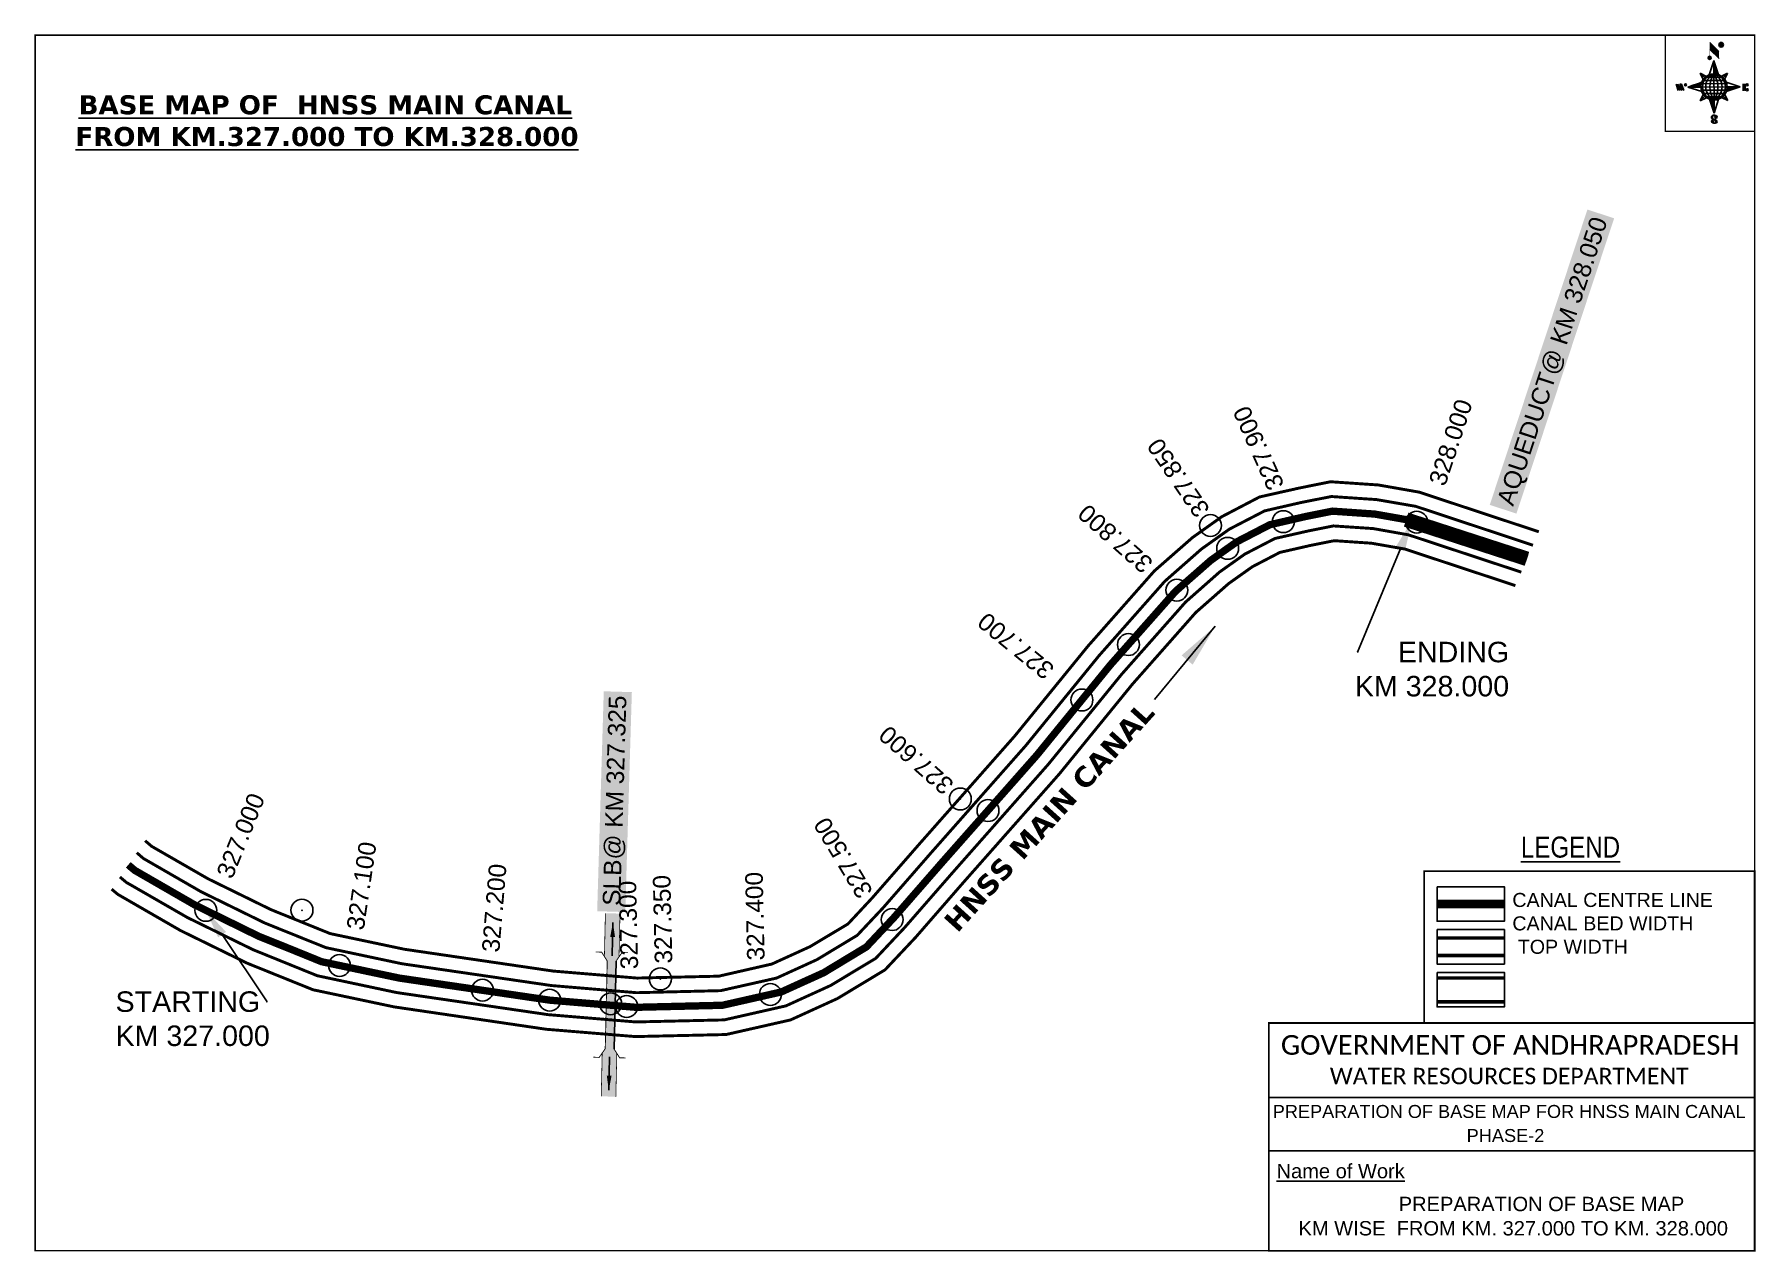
# Model space of a CAD drawing. Header units: inches. Extents: x 791560 to 792737, y 1566456 to 1567288.
import ezdxf
from ezdxf import colors
from ezdxf.entities.mleader import LeaderData, LeaderLine
from ezdxf.enums import TextEntityAlignment as Align
from ezdxf.math import Vec2, Vec3

# ---------------------------------------------------------------- set-up
doc = ezdxf.new("R2010")
doc.units = ezdxf.units.IN
doc.header["$LTSCALE"] = 15
doc.header["$MEASUREMENT"] = 0
doc.header["$PDMODE"] = 32
doc.header["$PDSIZE"] = 15
doc.linetypes.add('ACAD_ISO02W100', pattern=[15, 12, -3])
doc.linetypes.add('HIDDEN2', pattern=[0.1875, 0.125, -0.0625])
for name, color, linetype in [('AQUADUCT', 1, 'Continuous'), ('bord', 1, 'Continuous'), ('CANAL1', 7, 'Continuous'), ('CSMark', 72, 'Continuous'), ('DCBMS', 232, 'Continuous'), ('PAGE', 7, 'Continuous'), ('STRUCTURE', 5, 'Continuous'), ('TEXT', 6, 'Continuous')]:
    doc.layers.add(name, color=color, linetype=linetype)
doc.styles.add('ARIALN', font='ARIALN.TTF')
doc.styles.get("Standard").update_dxf_attribs({"font": 'arial.ttf'})
doc.dimstyles.get("Standard").update_dxf_attribs({"dimtxt": 20, "dimasz": 0.18, "dimexe": 0.18, "dimexo": 0.0625, "dimgap": 0.09, "dimtad": 0, "dimtih": 1, "dimtoh": 1, "dimdec": 4, "dimzin": 0, "dimdsep": 46, "dimtxsty": 'Standard', "dimcen": 0.09, "dimadec": 0, "dimazin": 0, "dimtfac": 1, "dimtdec": 4, "dimtofl": 0, "dimtmove": 0, "dimatfit": 3, "dimfxl": 1, "dimtolj": 1, "dimtzin": 0, "dimarcsym": 0})
pattern_1 = [(267.297113149, (-8720374.938, 50637915.138), (10.5367255337, -0.497431438), [])]
pattern_2 = [(357.297113149, (-8720374.938, 50637915.138), (0.497431438, 10.5367255337), [])]

# ---------------------------------------------------------------- blocks, each defined once
blk = doc.blocks.new('*X26')
at = {"color": 0, "linetype": 'Continuous'}
for p, q in [((6321.6, 240.5), (6322.3, 241.2)), ((6321.6, 240.3), (6322.3, 241)), ((6321.6, 240.1), (6322.3, 240.8)), ((6321.6, 239.9), (6322.4, 240.7)), ((6321.6, 239.8), (6322.4, 240.6)), ((6321.6, 239.6), (6322.5, 240.5)), ((6321.6, 239.4), (6322.5, 240.3)), ((6321.6, 239.2), (6322.6, 240.2)), ((6321.7, 239.1), (6322.6, 240.1)), ((6321.8, 240.8), (6322.4, 241.4)), ((6321.8, 239), (6322.7, 240)), ((6321.8, 239), (6322.8, 239.9)), ((6321.9, 238.9), (6322.9, 239.8)), ((6322, 238.8), (6323, 239.7)), ((6322.1, 241.3), (6322.4, 241.6)), ((6322.1, 238.7), (6323.1, 239.6)), ((6322.2, 238.6), (6323.1, 239.6)), ((6322.3, 238.5), (6323.2, 239.5)), ((6322.4, 238.5), (6323.3, 239.4)), ((6322.5, 238.4), (6323.4, 239.3)), ((6322.7, 238.4), (6323.6, 239.3)), ((6322.8, 238.3), (6323.7, 239.2)), ((6322.9, 238.3), (6323.8, 239.1)), ((6323.1, 238.2), (6323.9, 239.1)), ((6323.2, 238.2), (6324, 239)), ((6323.3, 238.2), (6324.2, 239)), ((6323.5, 238.1), (6324.3, 238.9)), ((6323.7, 238.1), (6324.4, 238.9)), ((6323.8, 238.1), (6324.6, 238.8)), ((6324.1, 238.2), (6324.7, 238.8)), ((6324.3, 238.3), (6324.9, 238.8)), ((6324.6, 238.3), (6325.1, 238.8)), ((6324.8, 238.4), (6325.2, 238.8)), ((6325.1, 238.5), (6325.4, 238.8)), ((6325.4, 238.6), (6325.6, 238.8))]:
    blk.add_line(p, q, dxfattribs=at)
blk = doc.blocks.new('*X25')
at = {"color": 0, "linetype": 'Continuous'}
for p, q in [((6324.4, 240.3), (6324.5, 240.4)), ((6324.6, 240.3), (6324.8, 240.5)), ((6324.7, 240.2), (6325, 240.5)), ((6324.8, 240.2), (6325.2, 240.6)), ((6325, 240.1), (6325.5, 240.6)), ((6325.1, 240.1), (6325.6, 240.6)), ((6325.2, 240), (6325.8, 240.6)), ((6325.3, 240), (6326, 240.6)), ((6325.4, 239.9), (6326.1, 240.6)), ((6325.5, 239.8), (6326.2, 240.5)), ((6325.6, 239.8), (6326.3, 240.5)), ((6325.7, 239.7), (6326.5, 240.4)), ((6325.9, 239.6), (6326.6, 240.3)), ((6326, 239.5), (6326.7, 240.3)), ((6326, 239.4), (6326.8, 240.2)), ((6326.1, 239.3), (6327, 240.2)), ((6326.2, 239.3), (6327.1, 240.1)), ((6326.3, 239.2), (6327.1, 240)), ((6326.4, 239.1), (6327.2, 239.9)), ((6326.5, 239), (6327.3, 239.8)), ((6326.5, 238.9), (6327.4, 239.7)), ((6326.6, 238.8), (6327.5, 239.6)), ((6326.7, 238.7), (6327.5, 239.5)), ((6326.8, 238.6), (6327.6, 239.4)), ((6326.8, 238.5), (6327.7, 239.3)), ((6326.8, 236.5), (6327.4, 237)), ((6326.9, 238.3), (6327.8, 239.2)), ((6326.9, 238.2), (6327.9, 239.1)), ((6326.9, 236.8), (6327.6, 237.4)), ((6327, 238.1), (6327.8, 239)), ((6327, 237.9), (6327.8, 238.8)), ((6327, 237.8), (6327.8, 238.6)), ((6327, 237.6), (6327.8, 238.4)), ((6327, 237.4), (6327.8, 238.2)), ((6327, 237.3), (6327.8, 238)), ((6327, 237.1), (6327.8, 237.9))]:
    blk.add_line(p, q, dxfattribs=at)
blk = doc.blocks.new('H')
at = {"layer": 'bord', "extrusion": (0.000427885, 0.004792, 0.999988)}
h = blk.add_hatch(dxfattribs=at)
h.set_pattern_fill('LINE', color=8, scale=84.387686, angle=-2.7029, style=0)
h.set_pattern_definition(pattern_2)
h.paths.add_polyline_path([(-492, 786, -0.090992), (-448, 775), (-486, 912)])
h = blk.add_hatch(dxfattribs=at)
h.set_pattern_fill('LINE', color=8, scale=84.387686, angle=-92.7029, style=0)
h.set_pattern_definition(pattern_1)
h.paths.add_polyline_path([(-625, 665, -0.090992), (-615, 710), (-751, 671)])
h = blk.add_hatch(dxfattribs=at)
h.set_pattern_fill('LINE', color=8, scale=84.387686, angle=-2.7029, style=0)
h.set_pattern_definition(pattern_2)
h.paths.add_polyline_path([(-504, 533, -0.090992), (-549, 543), (-510, 406)])
h = blk.add_hatch(dxfattribs=at)
h.set_pattern_fill('LINE', color=8, scale=84.387686, angle=-92.7029, style=0)
h.set_pattern_definition(pattern_1)
h.paths.add_polyline_path([(-246, 647), (-372, 653, -0.090992), (-382, 609)])
for p, q in [((-519, 1020, -1217), (-435, 927, -1216)), ((-516, 1087, -1217), (-432, 994, -1217)), ((-538, 774, -1216), (-487, 906, -1216)), ((-487, 906, -1216), (-493, 780, -1216)), ((-487, 906, -1216), (-448, 769, -1216)), ((-865, 701, -1215), (-847, 638, -1215)), ((-847, 700, -1215), (-829, 637, -1215)), ((-829, 699, -1215), (-811, 636, -1215)), ((-829, 699, -1215), (-811, 698, -1215)), ((-811, 698, -1215), (-794, 635, -1215)), ((-752, 665, -1215), (-615, 704, -1215)), ((-627, 794, -1216), (-567, 760, -1216)), ((-627, 794, -1216), (-584, 747, -1215)), ((-599, 731, -1215), (-627, 794, -1216)), ((-421, 753, -1216), (-359, 781, -1216)), ((-359, 781, -1216), (-405, 739, -1216)), ((-359, 781, -1216), (-392, 721, -1215)), ((-379, 693, -1215), (-246, 641, -1215)), ((-213, 669, -1215), (-217, 601, -1215)), ((-752, 665, -1215), (-625, 659, -1215)), ((-619, 614, -1215), (-752, 665, -1215)), ((-639, 526, -1214), (-606, 585, -1215)), ((-639, 526, -1214), (-593, 568, -1215)), ((-577, 553, -1215), (-639, 526, -1214)), ((-511, 400, -1214), (-549, 537, -1214)), ((-460, 533, -1215), (-511, 400, -1214)), ((-505, 527, -1214), (-511, 400, -1214)), ((-371, 513, -1214), (-431, 546, -1215)), ((-371, 513, -1214), (-414, 560, -1215)), ((-399, 576, -1215), (-371, 513, -1214)), ((-246, 641, -1215), (-383, 603, -1215)), ((-373, 647, -1215), (-246, 641, -1215)), ((-197, 600, -1215), (-194, 668, -1215))]:
    blk.add_line(p, q, dxfattribs=at)
at = {"layer": 'bord', "color": 8, "linetype": 'ByBlock', "extrusion": (0.000427885, 0.004792, 0.999988)}
for p, q in [((-375, 679, -1215), (-620, 691, -1215)), ((-386, 711, -1215), (-605, 722, -1215)), ((-411, 744, -1216), (-578, 752, -1216)), ((-493, 780, -1216), (-505, 527, -1214)), ((-373, 647, -1215), (-625, 659, -1215)), ((-378, 616, -1215), (-623, 628, -1215)), ((-392, 585, -1215), (-611, 595, -1215)), ((-420, 555, -1215), (-587, 562, -1215))]:
    blk.add_line(p, q, dxfattribs=at)
at = {"layer": 'bord', "extrusion": (0.000427885, 0.004792, 0.999988), "elevation": -1212}
for points, const_width in [([(-522, 960), (-516, 1093)], 1.61), ([(-434, 933), (-428, 1066)], 1.61), ([(-870, 707), (-846, 706)], 0.642), ([(-829, 643), (-821, 678)], 0.642), ([(-793, 641), (-782, 694)], 0.642), ([(-223, 676), (-174, 673)], 0.706), ([(-829, 643), (-855, 644)], 0.642), ([(-811, 642), (-784, 641)], 0.642), ([(-177, 605), (-226, 607)], 0.706), ([(-195, 645), (-185, 644)], 0.706)]:
    blk.add_lwpolyline(points, dxfattribs=dict(at, const_width=const_width))
for points, const_width in [([(-414, 1073, 1), (-398, 1058, 1)], 22.3), ([(-530, 950, 1), (-520, 939, 1)], 14.8), ([(-776, 697, 1), (-769, 690, 1)], 8.9), ([(-180, 618, 1), (-173, 611, 1)], 9.79), ([(-178, 667, 1), (-171, 660, 1)], 9.79), ([(-490, 362, 1), (-498, 369, 1)], 11.1), ([(-525, 322, 1), (-533, 329, 1)], 11.1)]:
    blk.add_lwpolyline(points, format="xyb", close=True, dxfattribs=dict(at, const_width=const_width))
for points in [[(-537, 317), (-531, 310), (-520, 307), (-505, 307), (-494, 310), (-486, 318), (-487, 326), (-491, 333), (-494, 336), (-503, 341), (-522, 347), (-530, 352), (-534, 355), (-537, 363), (-537, 373), (-530, 381), (-520, 384), (-504, 384), (-493, 380), (-487, 373)], [(-522, 348), (-526, 354), (-528, 361), (-528, 371), (-526, 375), (-521, 381), (-515, 384)], [(-505, 307), (-499, 312), (-497, 319), (-497, 327), (-501, 335), (-509, 343)]]:
    blk.add_lwpolyline(points, dxfattribs=at)
at = {"layer": 'bord', "extrusion": (0.000427885, 0.004792, 0.999988)}
for centre, radius in [((-406, 1065, -1212), 22.3), ((-525, 944, -1212), 14.8), ((-773, 694, -1212), 8.9), ((-498, 659, -1212), 127), ((-177, 615, -1212), 9.79), ((-174, 663, -1212), 9.79), ((-494, 365, -1212), 11.1), ((-529, 325, -1212), 11.1)]:
    blk.add_circle(centre, radius, dxfattribs=at)
at = {"layer": 'bord', "color": 8, "linetype": 'ByBlock', "extrusion": (0.000427885, 0.004792, 0.999988)}
for centre, radius, start, end in [((-482, 658, -1212), 128, 94.9254, 259.6691), ((-437, 656, -1212), 141, 113.2864, 241.308), ((-316, 651, -1212), 222, 142.5892, 212.0053), ((-560, 662, -1212), 141, 293.2864, 61.308), ((-681, 668, -1212), 222, 322.5892, 32.0053), ((-515, 660, -1212), 128, 274.9254, 79.6691)]:
    blk.add_arc(centre, radius, start, end, dxfattribs=at)
at = {"layer": 'bord', "extrusion": (0.000427885, 0.004792, 0.999988)}
for points in [[(-516, 1093, -1212), (-431, 1000, -1212), (-519, 1026, -1212), (-434, 933, -1212)], [(-864, 707, -1212), (-846, 706, -1212), (-846, 644, -1212), (-829, 643, -1212)], [(-829, 705, -1212), (-811, 704, -1212), (-811, 642, -1212), (-793, 641, -1212)], [(-193, 674, -1212), (-197, 606, -1212), (-213, 675, -1212), (-216, 607, -1212)]]:
    blk.add_solid(points, dxfattribs=at)
at = {"layer": 'bord', "extrusion": (0.000427885, 0.004792, 0.999988), "xscale": 7.977342409717546, "yscale": 7.977342408231451, "zscale": 7.977342408476333, "rotation": 138.0840426661453}
for name, p in [('*X25', (38301, -31929, -1212)), ('*X26', (38314, -31951, -1212))]:
    blk.add_blockref(name, p, dxfattribs=at)
blk = doc.blocks.new('SLB')
at = {"layer": 'STRUCTURE'}
h = blk.add_hatch(dxfattribs=at)
h.set_pattern_fill('DOTS', color=6, scale=20, angle=320.3722, style=0)
h.set_pattern_definition([(320.372247934, (-159.4327, -72.9564), (1.2786241598, 0.5641323054), [0, -1.25])])
h.paths.add_polyline_path([(769699.5, 1706871.1), (769699.5, 1706861.1), (769729.1, 1706861.1), (769732.1, 1706863.1), (769792.1, 1706863.1), (769795.1, 1706861.1), (769824.7, 1706861.1), (769824.7, 1706871.1), (769795.1, 1706871.1), (769792.1, 1706869.1), (769732.1, 1706869.1), (769729.1, 1706871.1)])
at = {"layer": 'STRUCTURE', "color": 6, "linetype": 'ACAD_ISO02W100', "ltscale": 0.5, "const_width": 0.5}
for points in [[(769699.5, 1706871.1), (769729.1, 1706871.1)], [(769795.1, 1706871.1), (769824.7, 1706871.1)], [(769699.5, 1706861.1), (769729.1, 1706861.1)], [(769795.1, 1706861.1), (769824.7, 1706861.1)]]:
    blk.add_lwpolyline(points, dxfattribs=at)
at = {"layer": 'STRUCTURE', "color": 6, "const_width": 0.628}
for points in [[(769726.1, 1706877.1), (769726.1, 1706873.1), (769732.1, 1706869.1), (769792.1, 1706869.1), (769798.1, 1706873.1), (769798.1, 1706877.1)], [(769726.1, 1706855.1), (769726.1, 1706859.1), (769732.1, 1706863.1), (769792.1, 1706863.1), (769798.1, 1706859.1), (769798.1, 1706855.1)]]:
    blk.add_lwpolyline(points, dxfattribs=at)
at = {"layer": 'STRUCTURE', "color": 6}
blk.add_lwpolyline([(769732.1, 1706863.1), (769792.1, 1706863.1)], dxfattribs=at)
blk.add_lwpolyline([(769732.1, 1706863.1), (769792.1, 1706863.1)], dxfattribs=at)
at = {"layer": 'STRUCTURE', "color": 0}
blk.add_circle((769762.1, 1706866.1), 1.24, dxfattribs=at)
for points in [[(769703.8, 1706866), (769726.7, 1706866)], [(769818.6, 1706865.8), (769795.7, 1706865.8)]]:
    blk.add_leader(points, dimstyle='Standard', override={"dimasz": 10, "dimgap": 0.09, "dimtad": 0}, dxfattribs=at)

msp = doc.modelspace()

# ---------------------------------------------------------------- linework, layer by layer
at = {"layer": 'CANAL1', "color": 200, "const_width": 2}
for points in [[(791635.8, 1566736.5), (791640.4, 1566732.6), (791678.8, 1566710.5), (791721.8, 1566689.4), (791762.3, 1566673), (791813, 1566662.3), (791914.6, 1566647.4), (791972, 1566642.6), (792027.9, 1566643.9), (792064.2, 1566652.2), (792090.3, 1566664.1), (792116.2, 1566679.6), (792132.7, 1566697.3), (792165.3, 1566734.6), (792230.2, 1566808.1), (792280.2, 1566869.5), (792325.6, 1566920.9), (792351.6, 1566943.7), (792371.7, 1566958), (792397.5, 1566971.5), (792424.2, 1566977.5), (792446, 1566981.9), (792478.7, 1566979.7), (792506.6, 1566974.8), (792588.4, 1566947.7)], [(791612.9, 1566703.4), (791617.2, 1566699.8), (791660, 1566675.1), (791705.5, 1566652.8), (791750.6, 1566634.6), (791806, 1566622.9), (791910, 1566607.6), (791970.8, 1566602.6), (792032.9, 1566604), (792077, 1566614), (792109, 1566628.6), (792141.5, 1566648.2), (792162.4, 1566670.4), (792195.3, 1566708.2), (792260.7, 1566782.2), (792310.7, 1566843.6), (792353.9, 1566892.5), (792376.4, 1566912.3), (792392.6, 1566923.8), (792411.4, 1566933.6), (792432.5, 1566938.4), (792448.6, 1566941.6), (792473.9, 1566939.9), (792496.8, 1566935.9), (792572.4, 1566910.9)]]:
    msp.add_lwpolyline(points, dxfattribs=at)
at = {"layer": 'CANAL1', "color": 1, "linetype": 'HIDDEN2', "ltscale": 8, "const_width": 5}
msp.add_lwpolyline([(791624.3, 1566720), (791628.8, 1566716.2), (791669.4, 1566692.8), (791713.6, 1566671.1), (791732.3, 1566663.6), (791756.4, 1566653.8), (791809.5, 1566642.6), (791912.3, 1566627.5), (791929.1, 1566626.1), (791971.4, 1566622.6), (792030.4, 1566624), (792070.6, 1566633.1), (792099.7, 1566646.3), (792128.8, 1566663.9), (792147.5, 1566683.8), (792180.3, 1566721.4), (792245.4, 1566795.1), (792295.4, 1566856.5), (792339.8, 1566906.7), (792341, 1566907.8), (792364, 1566928), (792375.7, 1566936.4), (792382.1, 1566940.9), (792404.5, 1566952.5), (792428.4, 1566958), (792447.3, 1566961.8), (792476.3, 1566959.8), (792501.7, 1566955.3), (792580.4, 1566929.3)], dxfattribs=at)
at = {"layer": 'CANAL1', "color": 5, "const_width": 2}
for points in [[(791630.1, 1566728.3), (791634.6, 1566724.4), (791674.1, 1566701.6), (791717.7, 1566680.2), (791759.4, 1566663.4), (791811.3, 1566652.4), (791913.4, 1566637.5), (791971.7, 1566632.6), (792029.2, 1566634), (792067.4, 1566642.6), (792095, 1566655.2), (792122.5, 1566671.8), (792140.1, 1566690.5), (792172.8, 1566728), (792237.8, 1566801.6), (792287.8, 1566863), (792332.7, 1566913.8), (792357.8, 1566935.9), (792376.9, 1566949.5), (792401, 1566962), (792426.3, 1566967.8), (792446.6, 1566971.8), (792477.5, 1566969.7), (792504.2, 1566965.1), (792584.4, 1566938.5)], [(791618.6, 1566711.7), (791623, 1566708), (791664.7, 1566684), (791709.6, 1566662), (791753.5, 1566644.2), (791807.7, 1566632.7), (791911.2, 1566617.6), (791971.1, 1566612.6), (792031.6, 1566614), (792073.8, 1566623.6), (792104.3, 1566637.5), (792135.2, 1566656.1), (792154.9, 1566677.1), (792187.8, 1566714.8), (792253.1, 1566788.7), (792303.1, 1566850.1), (792346.9, 1566899.6), (792370.2, 1566920.2), (792387.4, 1566932.4), (792408, 1566943.1), (792430.5, 1566948.2), (792447.9, 1566951.7), (792475.1, 1566949.9), (792499.3, 1566945.6), (792576.4, 1566920.1)]]:
    msp.add_lwpolyline(points, dxfattribs=at)
at = {"layer": 'CANAL1', "color": 1, "linetype": 'HIDDEN2', "ltscale": 100, "const_width": 6, "elevation": -0.4}
msp.add_lwpolyline([(792564.9, 1566693.2), (792518.9, 1566693.2)], dxfattribs=at)
at = {"layer": 'CANAL1', "color": 5, "const_width": 2.4, "elevation": -0.4}
for points in [[(792564.9, 1566670), (792518.9, 1566670)], [(792564.9, 1566658), (792518.9, 1566658)]]:
    msp.add_lwpolyline(points, dxfattribs=at)
at = {"layer": 'CANAL1', "color": 200, "const_width": 2.4, "elevation": -0.4}
for points in [[(792564.9, 1566642.7), (792518.9, 1566642.7)], [(792564.9, 1566626.3), (792518.9, 1566626.3)]]:
    msp.add_lwpolyline(points, dxfattribs=at)
at = {"layer": 'CSMark', "color": 3}
for p in [(792413.8, 1566954.6), (792364, 1566952), (792504.9, 1566954.3), (792375.7, 1566936.4), (792341, 1566907.8), (792307.9, 1566870.6), (792276.1, 1566832.7), (792193, 1566765), (792211.9, 1566757.1), (791677.3, 1566688.9), (791743, 1566689), (792146.4, 1566682.6), (791768.7, 1566651.2), (791988, 1566642), (791866.4, 1566634.3), (791912.3, 1566627.5), (792063.2, 1566631.4), (791964.9, 1566623.2)]:
    msp.add_point(p, dxfattribs=at)
at = {"layer": 'CSMark'}
msp.add_point((791954, 1566625, 22), dxfattribs=at)
at = {"layer": 'PAGE', "const_width": 1}
msp.add_lwpolyline([(791560.7, 1566456.2), (792735.9, 1566456.2), (792735.9, 1567287.2), (791560.7, 1567287.2), (791560.7, 1566456.2)], dxfattribs=at)
at = {"layer": 'PAGE'}
for points, const_width in [([(792735.9, 1567287.2), (792674.8, 1567287.2), (792674.8, 1567221.5), (792735.9, 1567221.5)], 1), ([(792510.1, 1566715.7), (792735.9, 1566715.7), (792735.9, 1566611.9), (792510.1, 1566611.9)], 1.2), ([(792403.8, 1566611.9), (792735.9, 1566611.9), (792735.9, 1566456.2), (792403.8, 1566456.2)], 1.2)]:
    msp.add_lwpolyline(points, close=True, dxfattribs=dict(at, const_width=const_width))
at = {"layer": 'PAGE', "elevation": -0.4}
for points in [[(792518.9, 1566705), (792564.9, 1566705), (792564.9, 1566681.5), (792518.9, 1566681.5)], [(792518.9, 1566675.7), (792564.9, 1566675.7), (792564.9, 1566652.2), (792518.9, 1566652.2)], [(792518.9, 1566646.5), (792564.9, 1566646.5), (792564.9, 1566622.9), (792518.9, 1566622.9)]]:
    msp.add_lwpolyline(points, close=True, dxfattribs=at)
at = {"layer": 'PAGE'}
for points in [[(792403.8, 1566560.9), (792735.9, 1566560.9)], [(792403.8, 1566524.5), (792735.9, 1566524.5)]]:
    msp.add_lwpolyline(points, dxfattribs=at)
at = {"layer": 'STRUCTURE', "color": 96, "const_width": 10}
msp.add_lwpolyline([(792497.7, 1566956), (792580.3, 1566929.2)], dxfattribs=at)

# ---------------------------------------------------------------- block references
at = {"layer": 'AQUADUCT', "color": 1, "xscale": 0.0703495379661093, "yscale": 0.07034953800030053, "zscale": 0.07034953795990817, "rotation": 3.078330607406165}
msp.add_blockref('H', (792745.6, 1567207.8, 85.4), dxfattribs=at)
at = {"layer": 'STRUCTURE', "color": 0, "rotation": 88.69404632058729}
msp.add_blockref('SLB', (2480832.9, 758160.5), dxfattribs=at)

# ---------------------------------------------------------------- texts
at = {"layer": 'CANAL1', "insert": (792180, 1566681.7), "char_height": 14, "width": 205.129, "attachment_point": 1, "rotation": 47.9523}
msp.add_mtext('\\pi0.96322;{\\fVerdana|b1|i0|c0|p34;HNSS MAIN CANAL}', dxfattribs=at)
at = {"layer": 'CSMark', "color": 1}
for s, rotation, p in [('327.900', 114.1479, (792409.2, 1566977.2)), ('328.000', 71.7001, (792518.6, 1566980.1)), ('327.850', 124.4478, (792359.1, 1566959.6)), ('327.800', 138.5466, (792321.6, 1566922.9)), ('327.700', 140.8462, (792254.4, 1566850.5)), ('327.600', 138.5559, (792185.5, 1566771.5)), ('327.000', 67.9146, (791689.7, 1566711.9)), ('327.500', 121.0733, (792128.5, 1566698.8)), ('327.100', 81.6565, (791779.3, 1566675.7)), ('327.200', 85.2558, (791871.9, 1566660.3)), ('327.300', 91.3415, (791966.8, 1566648.6)), ('327.350', 91.3415, (791990.2, 1566652.5)), ('327.400', 91.3415, (792053.3, 1566654.6))]:
    msp.add_text(s, height=12, rotation=rotation, dxfattribs=at).set_placement(p, align=Align.MIDDLE_LEFT)
at = {"layer": 'PAGE', "extrusion": (0.000201441, 0.004807, 0.999988), "style": 'ARIALN'}
msp.add_text('%%ULEGEND', height=14.4, rotation=359.9999, dxfattribs=at).set_placement((792610, 1566713.3, 7690.7), align=Align.MIDDLE)
at = {"layer": 'PAGE', "extrusion": (0.000201441, 0.004807, 0.999988)}
for s, height, p in [('PREPARATION OF BASE MAP FOR HNSS MAIN CANAL', 8.878, (792406.5, 1566528.1, 7689.7)), ('%%UName of Work', 9.822, (792409.1, 1566486.9, 7688.4))]:
    msp.add_text(s, height=height, rotation=359.9999, dxfattribs=at).set_placement(p)
for s, height, p in [('PHASE-2', 8.88, (792565.6, 1566516.1, 7689.7)), ('PREPARATION OF BASE MAP', 9.822, (792590.2, 1566469.3, 7688.5)), ('KM WISE  FROM KM. 327.000 TO KM. 328.000', 9.822, (792570.9, 1566452.7, 7688.5))]:
    msp.add_text(s, height=height, rotation=359.9999, dxfattribs=at).set_placement(p, align=Align.MIDDLE_CENTER)
at = {"layer": 'PAGE', "extrusion": (0.000201441, 0.004807, 0.999988), "attachment_point": 1, "text_direction": (1, -1e-06, -0.000201)}
for s, insert, char_height, width in [('CANAL CENTRE LINE CANAL BED WIDTH {\\H2.3717x; }\\P TOP WIDTH{\\H1.9152x; }', (792570.3, 1566700.8, -0.4), 9.6, 168.926), ('\\pi3.5885;{\\fCalibri|b0|i0|c0|p34;\\H1.3333x;GOVERNMENT OF ANDHRAPRADESH\\P\\pi37.073;\\H0.83998x;WATER RESOURCES DEPARTMENT}', (792408.5, 1566603.6, -1.3), 10.059, 321.276)]:
    msp.add_mtext(s, dxfattribs=dict(at, insert=insert, char_height=char_height, width=width))
at = {"layer": 'STRUCTURE', "color": 5, "char_height": 12, "attachment_point": 1, "bg_fill": 1, "box_fill_scale": 1.3, "bg_fill_color": 7, "bg_fill_true_color": 16777215, "bg_fill_transparency": 4390977}
for s, insert, width, rotation in [('\\pi0.055907;AQUEDUCT@ KM 328.050', (792559.4, 1566968.4), 205.454, 71.7001), ('\\pi0.43653;SLB@ KM 327.325', (791948.5, 1566691.8), 143.211, 88.2834)]:
    msp.add_mtext(s, dxfattribs=dict(at, insert=insert, width=width, rotation=rotation))
at = {"layer": 'TEXT', "color": 1, "insert": (791568.6, 1567246.1), "char_height": 13, "width": 379.826, "attachment_point": 1}
msp.add_mtext('\\pi21.755;{\\fVerdana|b1|i0|c0|p34;\\LBASE MAP OF  HNSS MAIN CANAL \\P\\pi19.564;FROM KM.327.000 TO KM.328.000}', dxfattribs=at)

# ---------------------------------------------------------------- leaders
at = {"layer": 'CANAL1'}
msp.add_leader([(792367.2, 1566883.1), (792325.6, 1566833.1)], dimstyle='Standard', override={"dimasz": 30, "dimgap": 0.09, "dimtad": 0}, dxfattribs=at)
at = {"layer": 'DCBMS', "color": 5}
ml = msp.add_multileader_mtext('Standard', dxfattribs=at)
ml.set_content('STARTING\\PKM 327.000', color=5)
ml.set_leader_properties()
ml.build(insert=Vec2(0, 0))
ml.multileader.update_dxf_attribs({"dogleg_length": 0.36, "arrow_head_size": 20})
ctx = ml.context
ctx.base_point, ctx.char_height, ctx.arrow_head_size, ctx.landing_gap_size, ctx.plane_origin = Vec3(791615.6, 1566626.4), 14, 20, 0.09, Vec3(791786.4, 1566699.1)
notes = []
notes.append((ctx, [(0, (1, 1, 0), (791719.2, 1566626.4), (-1, 0), 0.36, [(0, [(791677.3, 1566688.9)], 0, [])])]))
ctx.mtext.insert, ctx.mtext.flow_direction = Vec3(791615.6, 1566633.5), 5
for ctx, leaders in notes:
    for number, flags, end, landing, length, lines in leaders:
        leader = LeaderData()
        leader.index, (leader.has_last_leader_line, leader.has_dogleg_vector, leader.attachment_direction) = number, flags
        leader.last_leader_point, leader.dogleg_vector, leader.dogleg_length = Vec3(end), Vec3(landing), length
        for number, points, colour, breaks in lines:
            line = LeaderLine()
            line.index, line.vertices, line.color, line.breaks = number, Vec3.list(points), colors.encode_raw_color(colour), breaks
            leader.lines.append(line)
        ctx.leaders.append(leader)

# ---------------------------------------------------------------- next in the draw order: leaders
ml = msp.add_multileader_mtext('Standard', dxfattribs=at)
ml.set_content('ENDING \\PKM 328.000', color=5)
ml.set_leader_properties()
ml.build(insert=Vec2(0, 0))
ml.multileader.update_dxf_attribs({"dogleg_length": 0.36, "arrow_head_size": 20})
ctx = ml.context
ctx.base_point, ctx.char_height, ctx.arrow_head_size, ctx.landing_gap_size, ctx.plane_origin = Vec3(792464.9, 1566865.4), 14, 20, 0.09, Vec3(792608.6, 1567077.7)
ctx.text_align_type = 2
notes = []
notes.append((ctx, [(1, (1, 1, 0), (792464.5, 1566865.4), (1, 0), 0.36, [(0, [(792501.7, 1566955.3)], 0, [])])]))
ctx.mtext.insert, ctx.mtext.width, ctx.mtext.alignment, ctx.mtext.flow_direction = Vec3(792568.1, 1566872.5), 109.049, 3, 5
ctx.mtext.has_bg_fill, ctx.mtext.bg_color, ctx.mtext.bg_scale_factor, ctx.mtext.bg_transparency, ctx.mtext.use_window_bg_color = 1, -1027028792, 1.5, 0, 1
for ctx, leaders in notes:
    for number, flags, end, landing, length, lines in leaders:
        leader = LeaderData()
        leader.index, (leader.has_last_leader_line, leader.has_dogleg_vector, leader.attachment_direction) = number, flags
        leader.last_leader_point, leader.dogleg_vector, leader.dogleg_length = Vec3(end), Vec3(landing), length
        for number, points, colour, breaks in lines:
            line = LeaderLine()
            line.index, line.vertices, line.color, line.breaks = number, Vec3.list(points), colors.encode_raw_color(colour), breaks
            leader.lines.append(line)
        ctx.leaders.append(leader)

doc.saveas('drawing.dxf')
